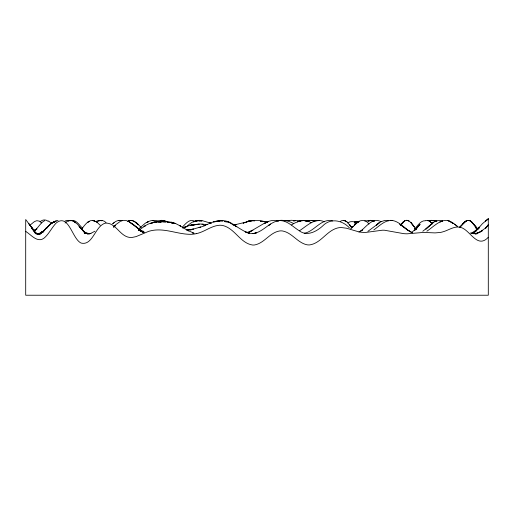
<?xml version="1.0" encoding="UTF-8"?>
<svg xmlns="http://www.w3.org/2000/svg" width="514" height="514" viewBox="0 0 514 514"><rect width="100%" height="100%" fill="white"/><g stroke="black" fill="none" stroke-linecap="round" stroke-linejoin="round"><path stroke-width="0.77" d="M86.725 233.607L84.27 232.277L81.687 229.103C84.688 225.164 89.038 218.36 94.904 221.052L92.931 220.577L96.683 221.932L100.243 225.312M488.3 224.798L485.473 228.454L488.3 224.914L485.473 228.068L479.157 232.611L482.44 230.67L475.264 233.954L479.157 232.489C476.337 233.536 473.124 234.294 470.271 232.99M400.779 224.869L402.815 222.376L404.82 220.834L406.818 220.294L408.868 220.917L410.911 222.549L414.457 226.963M420.009 224.322L417.291 227.484L420.009 224.457M415.261 228.145C418.139 225.241 420.831 220.345 425.521 220.737M113.62 227.059L115.554 224.862L120.687 221.078L122.621 220.467L126.47 220.602L129.618 222.067L132.792 224.502L129.618 222.106L132.792 224.11L143.361 232.559M417.291 227.374L414.457 230.593L417.291 227.618L411.502 232.572M459.702 227.361L465.125 221.656L467.187 220.5L469.243 220.455L471.299 221.483L477.699 229.064M475.752 230.857L479.157 227.092L475.752 231.306L482.44 223.68L488.3 218.784L488.3 295.229L25.7 295.229L25.7 219.529L34.483 231.216L31.874 227.843L34.483 231.024L31.874 228.267L34.483 230.799L31.874 228.454L36.07 233.562L31.874 227.728M459.773 227.323L463.063 223.847L459.22 227.612M182.457 227.072C185.535 223.828 189.91 218.084 194.877 221.354M475.816 230.812L479.157 227.419L475.264 231.03L479.157 228.043L471.299 233.356L475.264 231.782L471.299 233.163M350.625 228.858L357.146 222.723L354.313 225.145C357.686 220.14 365.248 218.366 368.962 224.072M29.908 225.241L34.483 221.547L36.86 220.686L39.552 221.187L41.647 222.864M113.812 227.047L115.554 225.389L113.812 226.982M49.903 224.836L46.633 227.875L50.449 224.001L54.06 221.675L50.449 223.982L46.633 228.255C49.472 224.502 53.25 221.2 58.043 220.487M186.858 226.346L190.341 223.41L193.444 221.521L196.316 220.936L193.444 221.939L196.316 220.557L199.085 220.686L196.316 221.11L199.085 220.326L201.976 220.988L199.085 220.917L201.976 220.57L210.901 223.23M138.722 228.846L145.494 223.057L148.707 221.476L147.036 222.44C150.743 219.754 155.941 219.857 159.97 221.707C154.373 221.618 148.495 223.243 143.952 226.616L145.494 225.64L139.288 229.88M246.206 222.511C248.48 220.114 251.783 220.352 254.738 220.744L252.914 220.48L254.134 220.834M40.06 221.862C42.167 219.555 45.836 219.202 48.181 221.354M94.904 231.236L90.959 233.285L87.341 233.954L90.959 233.581L87.341 233.562L89.507 233.851M488.3 237.269C477.782 248.705 470.863 231.692 462.157 227.92C455.269 224.83 448.851 230.394 442.374 231.981A24.473 24.473 0 0 1 440.17 232.476L435.043 232.9L424.789 232.476A49.929 49.929 0 0 0 422.592 232.508L407.204 233.806A36.198 36.198 0 0 1 403.541 233.619L384.491 230.233A31.335 31.335 0 0 0 382.287 230.221L366.174 232.367A28.476 28.476 0 0 1 358.843 231.865L346.391 228.197L341.257 227.529A15.915 15.915 0 0 0 336.863 228.184C326.39 231.3 320.807 243.212 309.756 244.902A11.34 11.34 0 0 1 306.826 244.748C297.445 242.704 292.125 232.778 282.642 230.992A11.437 11.437 0 0 0 279.712 230.94C269.85 232.457 264.53 243.058 254.803 244.921A10.621 10.621 0 0 1 252.605 245.024C240.289 243.18 235.091 228.788 223.294 225.64A13.955 13.955 0 0 0 219.632 225.241C211.125 225.762 204.431 232.071 196.187 233.671M373.806 229.931C379.531 225.909 385.095 219.606 392.722 220.5L390.704 220.339C398.999 220.557 404.088 228.428 410.911 232.058L406.818 229.585L412.684 232.823M96.683 222.562C99.144 219.639 103.545 219.831 106.051 222.588M114.102 222.691L112.65 223.828C115.02 221.405 118.548 219.484 121.979 220.731M422.791 231.268L429.916 225.492L425.868 229.154C430.179 225.177 435.731 218.225 442.432 221.014M49.974 224.702L39.552 234.615L42.694 231.3L39.552 233.812L42.694 231.506L39.552 233.536L42.694 231.82L39.552 233.35L41.126 233.054M65.105 223.037C67.906 219.883 72.898 219.394 75.77 222.703L73.855 221.438L77.408 224.123L84.27 232.251L89.507 233.767M222.228 220.981L220.718 220.872C226.642 219.754 232.232 223.417 236.838 226.738L232.803 224.547C240.366 228.01 247.517 235.791 256.57 232.803L252.914 233.639C262.84 232.328 268.816 222.517 278.498 220.654C286.87 219.741 292.826 226.88 299.366 230.825C306.672 226.154 315.005 217.184 324.392 221.804M426.883 231.191C434.536 226.199 443.942 214.923 453.091 223.558L449.679 221.168L447.752 220.551L453.091 223.012L457.685 226.655L454.614 224.11M247.87 221.605L249.206 220.75L251.057 220.712L249.206 220.75M358.965 232.026L362.762 229.764L360.789 231.011C366.321 226.693 372.888 216.953 381.002 221.688L384.967 220.403L388.802 220.744M95.501 221.656L98.463 220.442L102.023 220.39L100.243 220.435L101.425 220.847M44.667 220.647C40.272 222.825 38.396 227.837 34.483 230.625L36.86 228.711L34.483 230.413L36.86 229.128L34.483 230.356L32.53 229.263L34.483 230.587L31.874 228.454L36.07 233.928M367.895 231.326L381.002 221.662M291.522 224.926C297.214 221.206 304.982 218.456 311.182 222.71M158.537 221.862C160.959 219.915 164.403 220.024 166.928 221.682M158.537 221.348L161.287 220.326L162.79 220.455M347.856 222.915C351.235 220.076 355.347 222.922 358.965 221.695L354.313 222.935L358.361 221.894L354.313 222.144L357.146 222.202L358.965 221.669M128.044 221.412L129.618 220.724L128.044 221.431C133.344 217.904 137.88 224.348 141.299 227.593M340.448 221.309L342.24 220.455L344.027 220.371L346.821 221.707L351.839 227.741M143.952 232.489L142.185 231.987L143.952 232.726L140.412 230.478L132.792 224.277L143.361 232.482L139.101 230.336L140.412 229.764L139.101 230.188L140.412 229.302L139.101 229.996L143.952 232.347L140.412 230.818L143.952 231.403L140.412 230.863L139.101 230.131M65.105 221.046L66.711 220.403L69.525 220.757M182.457 227.985L190.341 225.209L193.444 225.061L190.341 225.28L193.444 224.689L190.341 225.556L193.444 224.579L196.316 224.509L193.444 225.113C196.74 224.04 200.389 223.667 203.807 224.367L201.976 224.29L207.643 224.4M70.739 220.821C76.078 218.758 79.284 225.447 82.722 228.332M128.044 221.02C130.98 219.272 134.25 221.251 136.467 223.243M245.872 222.234L249.206 221.104M297.413 221.875L299.366 221.213M246.534 232.656L252.914 230.253L249.206 232.155L264.215 223.346L267.659 222.112L264.215 223.468C268.411 220.853 273.744 219.382 278.498 221.348M205.022 225.485L203.807 225.845L213.387 221.862L217.017 221.476L213.387 221.926L217.017 220.956L219.979 221.296M304.211 233.311C314.626 231.416 321.019 218.026 332.577 220.872M139.101 230.362L140.412 230.028L138.838 230.266M250.44 221.361L249.206 221.662L252.914 220.615L260.283 220.448L266.972 222.273M236.164 224.489L234.821 224.798L245.204 222.318L243.122 223.204L247.202 221.611L251.057 221.206M205.632 225.305L199.085 227.702L200.531 226.989L190.341 230.002L193.444 228.961L187.025 230.298L190.341 229.482L186.357 229.674L188.747 229.97M218.868 220.795L220.718 220.39L222.601 220.757L220.718 220.39L217.017 221.097L219.979 221.328M276.577 220.859C282.289 219.51 288.405 220.634 293.488 223.481M304.211 220.757L307.732 220.769L305.618 221.187C307.995 220.384 310.784 220.095 313.174 220.872L311.869 220.416L317.003 220.782M41.126 233.009L36.86 234.403L38.884 234.172M268.347 221.727L264.903 222.009M284.133 220.789L291.522 220.281L295.454 220.634L293.488 220.93L297.413 220.429L300.748 220.853M232.803 224.798L236.164 224.412M138.838 230.413L140.412 230.278L138.838 230.034M427.892 220.602L431.516 220.333L433.116 220.744L431.516 220.474L433.116 220.403L436.996 221.258M364.734 220.84L370.562 220.66L367.895 221.148L370.562 220.313L373.119 221.091L370.562 220.538L373.119 220.474L374.5 221.283M373.119 220.789L374.5 220.795M473.221 233.626L477.095 233.799L475.264 233.645M425.868 220.384L427.892 220.461L429.916 221.361L432.582 223.95M165.874 221.99L164.294 221.945L167.461 221.502L171.38 222.716M303.511 220.596L299.366 220.892L300.748 220.975M252.914 220.686L251.057 220.545L254.134 220.808M228.666 221.971L224.489 221.618L228.666 221.971L231.621 224.02M435.519 220.898L433.116 220.686L435.519 220.712L436.63 221.258M169.029 222.478L167.461 222.318L171.38 222.119L174.002 223.256M157.984 221.585L159.97 221.804L157.984 221.071L160.625 221.778M163.542 221.964L161.287 221.707L164.294 221.271L166.825 221.881M186.357 229.617L189.017 229.983M160.625 222.26L157.984 221.797L161.287 221.322L163.542 221.868M194.163 233.247L187.353 230.278L188.349 230.895L179.797 225.659L180.684 226.096M220.718 220.358L222.98 220.84M159.97 222.061L161.287 222.376M38.884 233.934L36.86 233.459L38.209 234.178M211.145 223.211L209.654 222.851L210.901 223.352M174.002 223.339L171.38 222.356L175.313 223.404L171.38 222.947L175.313 223.372L180.684 226.16M313.829 220.397L315.127 220.904M38.209 234.153L34.483 232.604L36.86 233.555L34.483 232.007L36.269 233.407M299.366 230.825C307.051 236.729 316.637 231.506 322.779 225.858C330.553 217.737 342.343 220.217 349.411 227.85M399.423 224.11L406.818 229.469L402.815 226.179M86.725 233.491L84.27 231.718L85.806 233.285M48.541 220.904L51.484 223.487M25.7 231.396C30.859 234.5 37.175 242.993 43.786 238.355C48.984 234.14 51.631 227.715 56.244 222.967C68.876 213.047 72.05 238.984 81.154 243.09C92.957 245.936 95.026 225.909 105.331 223.147C115.695 222.369 119.614 236.054 129.509 237.41A10.794 10.794 0 0 0 131.713 237.532L136.107 236.601L148.559 231.396A33.153 33.153 0 0 1 155.89 230.009C167.84 229.173 179.168 234.468 191.06 234.32A28.373 28.373 0 0 0 196.187 233.671M477.487 228.846L475.264 226.899L477.487 229.026M36.385 233.42L34.483 231.422L35.672 233.317L28.925 223.808L34.483 231.416M85.806 233.253L81.687 229.103M471.299 221.675L477.429 228.942M477.699 228.942L471.299 221.508L469.243 220.435L467.187 220.525L465.125 221.611L463.063 223.635L465.125 221.656L467.187 220.506L469.243 220.455L471.299 221.508L477.699 229.122M402.815 222.376L400.554 225.235L402.815 222.369L404.82 220.847L402.815 222.369M46.633 227.522L42.694 232.476L46.633 227.541M465.125 221.611L463.063 223.699L465.125 221.618M402.815 222.941L400.779 224.997L402.815 222.941M433.116 222.665L429.916 225.62L433.116 222.671M378.979 222.845L376.396 225.183L378.979 222.883M353.079 226.59L351.839 227.702L353.079 226.59M465.125 221.81L463.063 223.59L465.125 221.81M488.3 218.855L485.473 221.123L488.3 218.855M52.255 222.665L50.449 224.046L54.06 221.932L52.255 222.665M159.636 221.174L158.537 221.958L159.636 221.219M270.448 224.123L268.347 225.601L270.448 224.155M56.052 220.988L54.06 222.35L56.052 221.02M89.147 221.354L87.341 222.581L89.147 221.354M467.187 220.506L465.125 221.63L467.187 220.545M184.41 227.201L183.112 227.875L186.357 226.77L184.41 227.201M309.801 220.512L307.732 221.361L309.801 220.551M154.425 222.042L150.377 223.686L154.425 222.221L157.271 222.093L154.425 222.042M442.432 221.078L440.016 221.907L442.432 221.078M429.916 220.403L427.892 220.763L433.116 220.403L429.916 220.403M199.085 224.162L197.704 224.509L199.085 224.168M315.782 220.532L313.829 220.988L315.782 220.538M70.135 220.5L68.317 220.834L70.135 220.5M289.658 220.371L287.801 220.577L289.658 220.41M319.445 220.538L317.613 220.686L319.445 220.564M120.687 220.403L118.747 220.545L120.687 220.41M87.341 233.35L84.27 233.35L87.341 233.388M164.294 220.583L162.79 220.577L164.294 220.641M264.215 221.444L260.283 221.348L264.215 221.463M71.947 220.59L70.135 220.371L71.947 220.59M153.75 220.795L152.401 220.557L153.75 220.782M121.979 220.763L120.687 220.5L121.979 220.763M408.868 220.924L406.818 220.307L408.868 220.924M249.206 233.343L245.204 231.808L249.206 233.343M193.444 233.285L192.666 232.932L193.444 233.285M73.855 221.341L71.947 220.487L73.855 221.341M346.821 221.74L344.027 220.371L346.821 221.74M416.16 229.533L414.457 228.344L416.16 229.546M477.859 229.334L475.264 227.484L477.859 229.366M138.439 224.753L136.467 222.87L138.439 224.753M81.687 229.045L79.053 226.481L81.687 229.077M432.049 223.584L429.916 221.373L432.049 223.577M414.457 227.124L410.911 222.562L414.457 227.124M351.839 227.843L349.411 224.432L351.839 227.843"/></g></svg>
